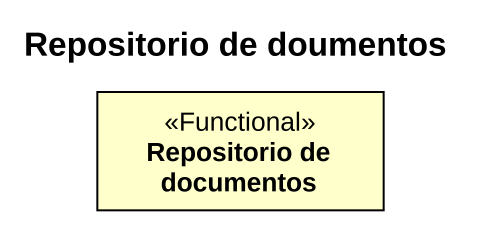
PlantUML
@startuml
title Repositorio de doumentos
hide circle
hide empty members
class "Repositorio de documentos" as Repositorio_de_documentos <<Functional>>
@enduml
